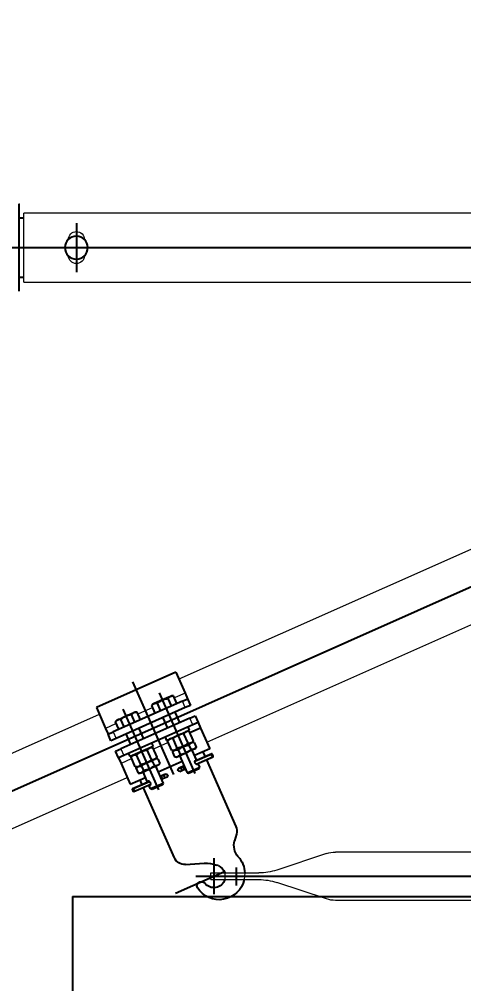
# Model space of a CAD drawing. Header units: millimetres. Extents: x -37020 to 35906, y -101 to 52234.
# Drawn here: x -22.178 to -21.789, y 390.384 to 391.228 of the extents above; entities that cross this region are included whole.
import ezdxf

# ---------------------------------------------------------------- set-up
doc = ezdxf.new("R2010")
doc.units = ezdxf.units.MM
doc.header["$PDMODE"] = 35
doc.header["$PDSIZE"] = 1
doc.linetypes.add('CENTER', pattern=[50.8, 31.75, -6.35, 6.35, -6.35])
doc.linetypes.add('HIDDEN', pattern=[9.525, 6.35, -3.175])
for name, color, linetype in [('Catenaria', 2, 'Continuous'), ('CI-Proyecciones', 1, 'HIDDEN'), ('galibo', 41, 'Continuous'), ('GE-Cotas', 1, 'Continuous'), ('Layer1', 1, 'Continuous')]:
    doc.layers.add(name, color=color, linetype=linetype)
doc.styles.add('Romans', font='romans.shx', dxfattribs={"width": 0.8})
doc.dimstyles.new('COTAS GENERAL', dxfattribs={"dimscale": 0.1, "dimtxt": 2.5, "dimasz": 2.5, "dimexe": 1, "dimexo": 1, "dimgap": 1.25, "dimtad": 1, "dimzin": 1, "dimdsep": 46, "dimtxsty": 'Romans', "dimcen": 1, "dimclrd": 2, "dimclre": 1, "dimclrt": 3, "dimaunit": 1, "dimadec": 3, "dimazin": 0, "dimtfac": 1, "dimtix": 1, "dimtmove": 0, "dimatfit": 0, "dimfxl": 1, "dimtolj": 1, "dimarcsym": 0})

# ---------------------------------------------------------------- blocks, each defined once
blk = doc.blocks.new('galibo TA')
at = {"layer": 'galibo', "linetype": 'HIDDEN'}
for q in [(0, 5.7), (1.21, 4.1075)]:
    blk.add_line((1.21, 5.7), q, dxfattribs=at)
blk = doc.blocks.new('*D332')
at = {"layer": 'Defpoints', "color": 0, "transparency": 16777216}
for p in [(-23.83698, 392.53414), (-23.36996, 392.44561), (-21.3055, 384.76056)]:
    blk.add_point(p, dxfattribs=at)
at = {"layer": 'GE-Cotas', "color": 1, "lineweight": -2, "transparency": 16777216}
for p, q in [((-23.63698, 392.53414), (-24.3715, 392.53414)), ((-23.56996, 392.44561), (-23.63698, 392.53414)), ((-23.41996, 392.44561), (-23.56996, 392.44561))]:
    blk.add_line(p, q, dxfattribs=at)
at = {"layer": 'GE-Cotas', "color": 3, "linetype": 'Continuous', "transparency": 16777216, "insert": (-24.13549, 392.65914), "char_height": 0.125, "attachment_point": 5, "style": 'Romans'}
blk.add_mtext('\\A1;+7685', dxfattribs=at)
blk = doc.blocks.new('*D333')
at = {"layer": 'Defpoints', "color": 0, "transparency": 16777216}
for p in [(-23.90335, 392.77497), (-23.42941, 392.68118), (-21.3055, 384.76056)]:
    blk.add_point(p, dxfattribs=at)
at = {"layer": 'GE-Cotas', "color": 1, "lineweight": -2, "transparency": 16777216}
for p, q in [((-23.70335, 392.77497), (-24.40871, 392.77497)), ((-23.62941, 392.68118), (-23.70335, 392.77497)), ((-23.47941, 392.68118), (-23.62941, 392.68118))]:
    blk.add_line(p, q, dxfattribs=at)
at = {"layer": 'GE-Cotas', "color": 3, "linetype": 'Continuous', "transparency": 16777216, "insert": (-24.18728, 392.89997), "char_height": 0.125, "attachment_point": 5, "style": 'Romans'}
blk.add_mtext('\\A1;+7921', dxfattribs=at)
blk = doc.blocks.new('*D334')
at = {"layer": 'Defpoints', "color": 0, "transparency": 16777216}
for p in [(-23.19883, 391.02833), (-23.91243, 390.70068), (-21.3055, 384.76056)]:
    blk.add_point(p, dxfattribs=at)
at = {"layer": 'GE-Cotas', "color": 1, "lineweight": -2, "transparency": 16777216}
for p, q in [((-23.51243, 391.02833), (-23.71243, 390.70068)), ((-23.24883, 391.02833), (-23.51243, 391.02833)), ((-23.71243, 390.70068), (-24.44695, 390.70068))]:
    blk.add_line(p, q, dxfattribs=at)
at = {"layer": 'GE-Cotas', "color": 3, "linetype": 'Continuous', "transparency": 16777216, "insert": (-24.21094, 390.82568), "char_height": 0.125, "attachment_point": 5, "style": 'Romans'}
blk.add_mtext('\\A1;+6268', dxfattribs=at)
blk = doc.blocks.new('p in 2000')
at = {"layer": 'Layer1', "linetype": 'Continuous', "lineweight": 15}
for p, q in [((-149.60228, 229.43058), (-149.15589, 229.43058)), ((-149.15589, 229.37028), (-149.15589, 229.43058)), ((-149.15589, 229.37028), (-149.63996, 229.37028)), ((-149.73421, 229.21945), (-149.29161, 229.02299)), ((-149.31607, 228.96788), (-149.76649, 229.1678)), ((-149.29705, 229.01073), (-149.28827, 229.00684)), ((-149.29725, 228.99795), (-149.29468, 229.00375)), ((-149.26817, 228.99791), (-149.25628, 228.99264)), ((-149.22196, 228.99208), (-149.06741, 228.92348)), ((-149.30389, 228.983), (-149.30131, 228.98881)), ((-149.23618, 228.98371), (-149.2274, 228.97982)), ((-149.23417, 228.9769), (-149.23675, 228.97109)), ((-149.28177, 228.96726), (-149.26989, 228.96199)), ((-149.2408, 228.96195), (-149.24338, 228.95615)), ((-149.24978, 228.95306), (-149.24101, 228.94917)), ((-149.09188, 228.86836), (-149.24642, 228.93696)), ((-149.94119, 228.87153), (-149.42877, 228.87153)), ((-149.42091, 228.87027), (-149.37737, 228.85586)), ((-149.31972, 228.85333), (-149.36167, 228.85333)), ((-149.31972, 228.84753), (-149.36167, 228.84753)), ((-149.34937, 228.85333), (-149.34884, 228.84753)), ((-149.33188, 228.85333), (-149.33188, 228.84753)), ((-149.31972, 228.84753), (-149.31972, 228.85333)), ((-149.42091, 228.83059), (-149.37737, 228.845)), ((-149.94129, 228.82932), (-149.42877, 228.82932))]:
    blk.add_line(p, q, dxfattribs=at)
at = {"layer": 'Layer1', "linetype": 'CENTER'}
for p, q in [((-149.20189, 229.42194), (-149.20189, 229.37892)), ((-148.16789, 229.40043), (-150.64148, 229.40043)), ((-150.03841, 229.32149), (-148.48189, 228.6304)), ((-149.25105, 229.02046), (-149.28701, 228.93944)), ((-149.27445, 229.01087), (-149.30573, 228.9404)), ((-149.24246, 228.99667), (-149.27374, 228.9262)), ((-149.32231, 228.86614), (-149.32231, 228.83472)), ((-149.34168, 228.85825), (-149.34168, 228.84243)), ((-149.3066, 228.85043), (-150.3715, 228.85043)), ((-149.33148, 228.85443), (-149.28871, 228.83544))]:
    blk.add_line(p, q, dxfattribs=at)
at = {"layer": 'Layer1'}
for p, q in [((-149.15589, 229.42618), (-149.15189, 229.42618)), ((-149.15189, 229.37468), (-149.15589, 229.37468)), ((-149.289, 229.02886), (-149.29705, 229.01073)), ((-149.289, 229.02886), (-149.21936, 228.99795)), ((-149.29705, 229.01073), (-149.29925, 229.00578)), ((-149.29925, 229.00578), (-149.30182, 228.99998)), ((-149.30182, 228.99998), (-149.29725, 228.99795)), ((-149.29468, 229.00375), (-149.29925, 229.00578)), ((-149.29468, 229.00375), (-149.23417, 228.9769)), ((-149.30588, 228.99084), (-149.30846, 228.98503)), ((-149.30131, 228.98881), (-149.30588, 228.99084)), ((-149.29725, 228.99795), (-149.23675, 228.97109)), ((-149.21936, 228.99795), (-149.2274, 228.97982)), ((-149.30846, 228.98503), (-149.31066, 228.98008)), ((-149.30846, 228.98503), (-149.30389, 228.983)), ((-149.30389, 228.983), (-149.24338, 228.95615)), ((-149.30131, 228.98881), (-149.2408, 228.96195)), ((-149.31066, 228.98008), (-149.3187, 228.96195)), ((-149.31066, 228.98008), (-149.30188, 228.97619)), ((-149.2296, 228.97487), (-149.23417, 228.9769)), ((-149.23218, 228.96906), (-149.2296, 228.97487)), ((-149.2274, 228.97982), (-149.2296, 228.97487)), ((-149.23675, 228.97109), (-149.23218, 228.96906)), ((-149.3187, 228.96195), (-149.30536, 228.95603)), ((-149.31265, 228.95927), (-149.31453, 228.95504)), ((-149.23623, 228.95992), (-149.2408, 228.96195)), ((-149.23881, 228.95412), (-149.23623, 228.95992)), ((-149.31568, 228.95244), (-149.3416, 228.89404)), ((-149.27337, 228.94183), (-149.29439, 228.95116)), ((-149.24101, 228.94917), (-149.24905, 228.93104)), ((-149.24338, 228.95615), (-149.23881, 228.95412)), ((-149.23881, 228.95412), (-149.24101, 228.94917)), ((-149.24905, 228.93104), (-149.2624, 228.93696)), ((-149.25735, 228.93472), (-149.25923, 228.93049)), ((-149.26038, 228.92789), (-149.28756, 228.86666)), ((-149.34207, 228.88722), (-149.34045, 228.88158)), ((-149.32591, 228.85976), (-149.32459, 228.86027)), ((-149.29739, 228.86074), (-149.31389, 228.86188)), ((-149.31069, 228.84562), (-149.31139, 228.84567))]:
    blk.add_line(p, q, dxfattribs=at)
at = {"layer": 'Layer1', "linetype": 'Continuous'}
for p, q in [((-149.28992, 229.00164), (-149.28702, 229.00817)), ((-149.28702, 229.00817), (-149.28542, 229.00834)), ((-149.28542, 229.00834), (-149.28432, 229.00785)), ((-149.28432, 229.00785), (-149.27719, 229.00469)), ((-149.28517, 228.99953), (-149.28227, 229.00606)), ((-149.27719, 229.00469), (-149.27007, 229.00153)), ((-149.27567, 228.99532), (-149.27277, 229.00185)), ((-149.27092, 228.99321), (-149.26802, 228.99974)), ((-149.27007, 229.00153), (-149.26897, 229.00104)), ((-149.26897, 229.00104), (-149.26802, 228.99974)), ((-149.29254, 228.98491), (-149.28848, 228.99405)), ((-149.25793, 228.98744), (-149.25503, 228.99397)), ((-149.25343, 228.99414), (-149.25503, 228.99397)), ((-149.25233, 228.99365), (-149.25343, 228.99414)), ((-149.25318, 228.98533), (-149.25028, 228.99186)), ((-149.2452, 228.99049), (-149.25233, 228.99365)), ((-149.27751, 228.98919), (-149.28157, 228.98005)), ((-149.23808, 228.98733), (-149.2452, 228.99049)), ((-149.24368, 228.98112), (-149.24078, 228.98765)), ((-149.23893, 228.97901), (-149.23603, 228.98554)), ((-149.23698, 228.98684), (-149.23808, 228.98733)), ((-149.23603, 228.98554), (-149.23698, 228.98684)), ((-149.30447, 228.96885), (-149.30074, 228.97725)), ((-149.301, 228.97825), (-149.29972, 228.98115)), ((-149.28083, 228.9693), (-149.301, 228.97825)), ((-149.30074, 228.97725), (-149.29914, 228.97742)), ((-149.29972, 228.96675), (-149.29599, 228.97515)), ((-149.25649, 228.97985), (-149.26055, 228.97071)), ((-149.24958, 228.96585), (-149.24552, 228.97499)), ((-149.30512, 228.96738), (-149.30691, 228.96337)), ((-149.30512, 228.96738), (-149.30352, 228.96755)), ((-149.30352, 228.96755), (-149.30447, 228.96885)), ((-149.30352, 228.96755), (-149.30242, 228.96706)), ((-149.30242, 228.96706), (-149.2953, 228.9639)), ((-149.29022, 228.96253), (-149.28649, 228.97093)), ((-149.28547, 228.96042), (-149.28174, 228.96882)), ((-149.28269, 228.97012), (-149.28174, 228.96882)), ((-149.27954, 228.9722), (-149.28083, 228.9693)), ((-149.26773, 228.96695), (-149.26901, 228.96405)), ((-149.3217, 228.95539), (-149.32076, 228.95752)), ((-149.30573, 228.95113), (-149.32036, 228.95763)), ((-149.32034, 228.95763), (-149.30573, 228.95114)), ((-149.30723, 228.95181), (-149.30322, 228.96085)), ((-149.30596, 228.96207), (-149.30691, 228.96337)), ((-149.30486, 228.96158), (-149.30596, 228.96207)), ((-149.30486, 228.96158), (-149.29773, 228.95842)), ((-149.30037, 228.96528), (-149.30216, 228.96126)), ((-149.29061, 228.95526), (-149.29773, 228.95842)), ((-149.2953, 228.9639), (-149.28817, 228.96074)), ((-149.29088, 228.96106), (-149.29266, 228.95704)), ((-149.28817, 228.96074), (-149.28707, 228.96025)), ((-149.28613, 228.95895), (-149.28791, 228.95494)), ((-149.28547, 228.96042), (-149.28707, 228.96025)), ((-149.28707, 228.96025), (-149.28613, 228.95895)), ((-149.27248, 228.95465), (-149.26875, 228.96306)), ((-149.26901, 228.96405), (-149.24884, 228.9551)), ((-149.26715, 228.96323), (-149.26875, 228.96306)), ((-149.26773, 228.95255), (-149.264, 228.96095)), ((-149.24884, 228.9551), (-149.24755, 228.958)), ((-149.30688, 228.94853), (-149.32152, 228.95503)), ((-149.30689, 228.94853), (-149.3215, 228.95502)), ((-149.30985, 228.9459), (-149.30839, 228.9492)), ((-149.29225, 228.95598), (-149.29889, 228.94103)), ((-149.28951, 228.95477), (-149.29061, 228.95526)), ((-149.28791, 228.95494), (-149.28951, 228.95477)), ((-149.27313, 228.95318), (-149.27492, 228.94917)), ((-149.27492, 228.94917), (-149.27397, 228.94787)), ((-149.27153, 228.95335), (-149.27313, 228.95318)), ((-149.27248, 228.95465), (-149.27153, 228.95335)), ((-149.27043, 228.95286), (-149.27153, 228.95335)), ((-149.26331, 228.9497), (-149.27043, 228.95286)), ((-149.26838, 228.95108), (-149.27017, 228.94706)), ((-149.25618, 228.94654), (-149.26331, 228.9497)), ((-149.25823, 228.94833), (-149.2545, 228.95673)), ((-149.25348, 228.94622), (-149.24975, 228.95462)), ((-149.24975, 228.95462), (-149.2507, 228.95592)), ((-149.29889, 228.94103), (-149.30985, 228.9459)), ((-149.30936, 228.94463), (-149.30985, 228.9459)), ((-149.30016, 228.94054), (-149.30936, 228.94463)), ((-149.29889, 228.94103), (-149.30016, 228.94054)), ((-149.29675, 228.94403), (-149.29742, 228.94433)), ((-149.29677, 228.94404), (-149.29742, 228.94433)), ((-149.29677, 228.94404), (-149.29675, 228.94403)), ((-149.29418, 228.94289), (-149.29677, 228.94404)), ((-149.29675, 228.94403), (-149.29657, 228.94405)), ((-149.29418, 228.9429), (-149.29675, 228.94403)), ((-149.29657, 228.94405), (-149.29639, 228.94414)), ((-149.29639, 228.94414), (-149.2962, 228.94428)), ((-149.29559, 228.94663), (-149.29627, 228.94693)), ((-149.29626, 228.94694), (-149.29561, 228.94665)), ((-149.2962, 228.94428), (-149.29602, 228.94446)), ((-149.29602, 228.94446), (-149.29585, 228.94469)), ((-149.29585, 228.94469), (-149.2957, 228.94496)), ((-149.2957, 228.94496), (-149.29557, 228.94524)), ((-149.29559, 228.94663), (-149.29561, 228.94665)), ((-149.29561, 228.94665), (-149.29302, 228.9455)), ((-149.29549, 228.94649), (-149.29559, 228.94663)), ((-149.29303, 228.9455), (-149.29559, 228.94663)), ((-149.29557, 228.94524), (-149.29548, 228.94552)), ((-149.29543, 228.9463), (-149.29549, 228.94649)), ((-149.29548, 228.94552), (-149.29542, 228.94581)), ((-149.29541, 228.94607), (-149.29543, 228.9463)), ((-149.29542, 228.94581), (-149.29541, 228.94607)), ((-149.29418, 228.94289), (-149.29418, 228.9429)), ((-149.29254, 228.94217), (-149.29418, 228.9429)), ((-149.29259, 228.94218), (-149.29418, 228.94289)), ((-149.29303, 228.9455), (-149.29302, 228.9455)), ((-149.29139, 228.94477), (-149.29303, 228.9455)), ((-149.29302, 228.9455), (-149.29143, 228.94479)), ((-149.27123, 228.94665), (-149.27786, 228.9317)), ((-149.27397, 228.94787), (-149.27287, 228.94738)), ((-149.27287, 228.94738), (-149.26574, 228.94422)), ((-149.25862, 228.94106), (-149.26574, 228.94422)), ((-149.26427, 228.93274), (-149.26026, 228.94178)), ((-149.25889, 228.94686), (-149.26067, 228.94285)), ((-149.25862, 228.94106), (-149.25752, 228.94057)), ((-149.25752, 228.94057), (-149.25592, 228.94074)), ((-149.25508, 228.94605), (-149.25618, 228.94654)), ((-149.25414, 228.94475), (-149.25592, 228.94074)), ((-149.25508, 228.94605), (-149.25348, 228.94622)), ((-149.25414, 228.94475), (-149.25508, 228.94605)), ((-149.28128, 228.93717), (-149.27963, 228.93644)), ((-149.28124, 228.93714), (-149.27964, 228.93644)), ((-149.28012, 228.93977), (-149.27848, 228.93904)), ((-149.27848, 228.93905), (-149.28008, 228.93975)), ((-149.27964, 228.93644), (-149.27706, 228.93529)), ((-149.27964, 228.93644), (-149.27963, 228.93644)), ((-149.27963, 228.93644), (-149.27707, 228.9353)), ((-149.2759, 228.9379), (-149.27848, 228.93905)), ((-149.27848, 228.93904), (-149.27848, 228.93905)), ((-149.27848, 228.93904), (-149.27592, 228.9379)), ((-149.27786, 228.9317), (-149.27737, 228.93043)), ((-149.27786, 228.9317), (-149.2669, 228.92683)), ((-149.27726, 228.93587), (-149.27724, 228.93613)), ((-149.27723, 228.93563), (-149.27726, 228.93587)), ((-149.27724, 228.93613), (-149.27718, 228.93641)), ((-149.27717, 228.93544), (-149.27723, 228.93563)), ((-149.27718, 228.93641), (-149.27709, 228.9367)), ((-149.27707, 228.9353), (-149.27717, 228.93544)), ((-149.27709, 228.9367), (-149.27697, 228.93698)), ((-149.27707, 228.9353), (-149.2764, 228.935)), ((-149.27706, 228.93529), (-149.27707, 228.9353)), ((-149.27706, 228.93529), (-149.2764, 228.935)), ((-149.27697, 228.93698), (-149.27682, 228.93724)), ((-149.27682, 228.93724), (-149.27664, 228.93747)), ((-149.27664, 228.93747), (-149.27646, 228.93766)), ((-149.27646, 228.93766), (-149.27627, 228.9378)), ((-149.27627, 228.9378), (-149.27609, 228.93788)), ((-149.27609, 228.93788), (-149.27592, 228.9379)), ((-149.27592, 228.9379), (-149.27524, 228.9376)), ((-149.27592, 228.9379), (-149.2759, 228.9379)), ((-149.27524, 228.93761), (-149.2759, 228.9379)), ((-149.25116, 228.92692), (-149.26578, 228.93341)), ((-149.26578, 228.9334), (-149.25114, 228.92691)), ((-149.27737, 228.93043), (-149.26817, 228.92634)), ((-149.26817, 228.92634), (-149.2669, 228.92683)), ((-149.26694, 228.9308), (-149.2523, 228.9243)), ((-149.26693, 228.9308), (-149.25232, 228.92431)), ((-149.2669, 228.92683), (-149.26543, 228.93013)), ((-149.25191, 228.92441), (-149.25096, 228.92654))]:
    blk.add_line(p, q, dxfattribs=at)
blk.add_circle((-149.20189, 229.40043), 0.01, dxfattribs=at)
at = {"layer": 'Layer1', "linetype": 'Continuous', "lineweight": 15}
for centre, radius, start, end in [((-149.20189, 229.40743), 0.007, 0, 180), ((-149.20189, 229.39343), 0.007, 180, 0), ((-149.42877, 228.84653), 0.025, 71.69015, 90), ((-149.36167, 228.90333), 0.05, 251.69015, 270), ((-149.36167, 228.79753), 0.05, 90, 108.30985), ((-149.42877, 228.85432), 0.025, 270, 288.30985)]:
    blk.add_arc(centre, radius, start, end, dxfattribs=at)
at = {"layer": 'Layer1', "linetype": 'Continuous'}
for centre, radius, start, end in [((-149.2892, 228.94224), 0.00502, 139.60079, 172.52931), ((-149.29249, 228.94239), 0.00023, 246.06505, 257.0274), ((-149.29222, 228.94358), 0.00145, 257.0274, 55.1027), ((-149.29152, 228.94458), 0.00023, 55.1027, 66.06505), ((-149.28045, 228.93835), 0.00145, 77.0274, 235.1027), ((-149.28114, 228.93735), 0.00023, 235.1027, 246.06505), ((-149.28017, 228.93954), 0.00023, 66.06505, 77.0274), ((-149.28346, 228.93969), 0.00502, 319.60079, 352.52931)]:
    blk.add_arc(centre, radius, start, end, dxfattribs=at)
at = {"layer": 'Layer1'}
for centre, radius, start, end in [((-149.33246, 228.88999), 0.01, 156.06505, 196.06505), ((-149.35486, 228.87743), 0.015, 318.25065, 16.06505), ((-149.32688, 228.85246), 0.0225, 138.25065, 177.77967), ((-149.2967, 228.87072), 0.01, 266.06505, 336.06505), ((-149.32231, 228.85043), 0.01, 111.06505, 163.14204), ((-149.31561, 228.83694), 0.025, 86.06505, 111.06505), ((-149.32688, 228.85246), 0.0225, 192.6529, 327.06947), ((-149.32231, 228.85043), 0.01, 196.85796, 322.31606), ((-149.31163, 228.84218), 0.0035, 86.06505, 142.31606), ((-149.31093, 228.84213), 0.0035, 327.06947, 86.06505)]:
    blk.add_arc(centre, radius, start, end, dxfattribs=at)
at = {"layer": 'Layer1', "linetype": 'Continuous', "extrusion": (0, 0, -1)}
for centre, major_axis, ratio, start_param, end_param in [((-149.3228, 228.95716), (0.00264, -0.00117), 0.501149, 5.349757, 7.216614), ((-149.32081, 228.95627), (0.00059, 0.00133), 0.534873, 5.645818, 6.091856), ((-149.32044, 228.95742), (0.000093, 0.00021), 0.534873, 6.091856, 6.283185), ((-149.32081, 228.95627), (0.00059, 0.00133), 0.534873, 3.332922, 3.77896), ((-149.32141, 228.95523), (0.000093, 0.00021), 0.534873, 3.141593, 3.332922)]:
    blk.add_ellipse(centre, major_axis=major_axis, ratio=ratio, start_param=start_param, end_param=end_param, dxfattribs=at)
at = {"layer": 'Layer1', "linetype": 'Continuous'}
for centre, major_axis, ratio, start_param, end_param in [((-149.24986, 228.92478), (-0.00264, 0.00117), 0.501149, 5.349757, 7.216614), ((-149.25223, 228.92452), (0.000093, 0.00021), 0.534873, 3.141593, 3.332922), ((-149.25186, 228.92566), (0.00059, 0.00133), 0.534873, 3.332922, 3.77896), ((-149.25126, 228.92671), (0.000093, 0.00021), 0.534873, 6.091856, 6.283185), ((-149.25186, 228.92566), (0.00059, 0.00133), 0.534873, 5.645818, 6.091856)]:
    blk.add_ellipse(centre, major_axis=major_axis, ratio=ratio, start_param=start_param, end_param=end_param, dxfattribs=at)
at = {"layer": 'Layer1'}
for points, knots in [([(-149.15189, 229.38221), (-149.15189, 229.38359), (-149.15189, 229.3864), (-149.15189, 229.39096), (-149.15189, 229.3954), (-149.15189, 229.39959), (-149.15189, 229.40346), (-149.15189, 229.40733), (-149.15189, 229.41115), (-149.15189, 229.41485), (-149.15189, 229.41838), (-149.15189, 229.4217), (-149.15189, 229.42506), (-149.15189, 229.42834), (-149.15189, 229.43136), (-149.15189, 229.43386), (-149.15189, 229.43585), (-149.15189, 229.43734), (-149.15189, 229.43815), (-149.15189, 229.43846), (-149.15189, 229.43841), (-149.15189, 229.4384)], [0, 0, 0, 0, 0.058891, 0.119603, 0.182018, 0.230818, 0.279611, 0.329449, 0.37928, 0.429119, 0.47895, 0.52775, 0.576543, 0.638964, 0.699677, 0.758561, 0.817451, 0.878164, 0.940579, 0.989378, 1, 1, 1, 1]), ([(-149.15189, 229.36246), (-149.15189, 229.36247), (-149.15189, 229.36249), (-149.15189, 229.363), (-149.15189, 229.3639), (-149.15189, 229.3652), (-149.15189, 229.36686), (-149.15189, 229.36886), (-149.15189, 229.37138), (-149.15189, 229.37449), (-149.15189, 229.37818), (-149.15189, 229.38088), (-149.15189, 229.38221)], [0, 0, 0, 0, 0.0738155, 0.1701917, 0.2665548, 0.362931, 0.459294, 0.5536623, 0.6480177, 0.7687258, 0.8861228, 1, 1, 1, 1])]:
    blk.add_open_spline(points, degree=3, knots=knots, dxfattribs=at)
at = {"layer": 'Layer1', "linetype": 'Continuous'}
for points, knots in [([(-149.28432, 229.00785), (-149.28437, 229.00788), (-149.28462, 229.00798), (-149.28507, 229.00811), (-149.28569, 229.00821), (-149.28634, 229.00823), (-149.28679, 229.00819), (-149.28702, 229.00817)], [0, 0, 0, 0, 0.070056, 0.300425, 0.53083, 0.765392, 1, 1, 1, 1]), ([(-149.28227, 229.00606), (-149.28242, 229.00625), (-149.28271, 229.00663), (-149.28319, 229.00713), (-149.28372, 229.00755), (-149.28412, 229.00775), (-149.28432, 229.00785)], [0, 0, 0, 0, 0.2477112, 0.4953655, 0.7477053, 1, 1, 1, 1]), ([(-149.27719, 229.00469), (-149.27752, 229.00483), (-149.27816, 229.0051), (-149.27917, 229.00543), (-149.2802, 229.0057), (-149.28124, 229.00591), (-149.28193, 229.00601), (-149.28227, 229.00606)], [0, 0, 0, 0, 0.199457, 0.398929, 0.601454, 0.804007, 1, 1, 1, 1]), ([(-149.27277, 229.00185), (-149.2733, 229.00228), (-149.2741, 229.00292), (-149.27525, 229.00367), (-149.27618, 229.00421), (-149.27684, 229.00453), (-149.27719, 229.00469)], [0, 0, 0, 0, 0.387945, 0.583937, 0.779906, 1, 1, 1, 1]), ([(-149.27007, 229.00153), (-149.27013, 229.00155), (-149.27037, 229.00166), (-149.27082, 229.00179), (-149.27144, 229.00188), (-149.27209, 229.0019), (-149.27254, 229.00187), (-149.27277, 229.00185)], [0, 0, 0, 0, 0.070056, 0.300425, 0.53083, 0.765392, 1, 1, 1, 1]), ([(-149.26802, 228.99974), (-149.26817, 228.99993), (-149.26846, 229.00031), (-149.26895, 229.0008), (-149.26948, 229.00123), (-149.26987, 229.00143), (-149.27007, 229.00153)], [0, 0, 0, 0, 0.247711, 0.495365, 0.747705, 1, 1, 1, 1]), ([(-149.25503, 228.99397), (-149.25479, 228.99399), (-149.25431, 228.99403), (-149.25362, 228.994), (-149.25295, 228.99389), (-149.25254, 228.99373), (-149.25233, 228.99365)], [0, 0, 0, 0, 0.247711, 0.495365, 0.747705, 1, 1, 1, 1]), ([(-149.25233, 228.99365), (-149.25227, 228.99363), (-149.25203, 228.99352), (-149.25163, 228.99327), (-149.25114, 228.99287), (-149.25069, 228.99241), (-149.25042, 228.99204), (-149.25028, 228.99186)], [0, 0, 0, 0, 0.070056, 0.300425, 0.53083, 0.765392, 1, 1, 1, 1]), ([(-149.25028, 228.99186), (-149.24961, 228.99176), (-149.24859, 228.9916), (-149.24726, 228.99125), (-149.24624, 228.99092), (-149.24556, 228.99064), (-149.2452, 228.99049)], [0, 0, 0, 0, 0.387945, 0.583937, 0.779906, 1, 1, 1, 1]), ([(-149.2452, 228.99049), (-149.24489, 228.99034), (-149.24425, 228.99004), (-149.24333, 228.98952), (-149.24244, 228.98894), (-149.24159, 228.98831), (-149.24105, 228.98787), (-149.24078, 228.98765)], [0, 0, 0, 0, 0.199457, 0.398929, 0.601454, 0.804007, 1, 1, 1, 1]), ([(-149.24078, 228.98765), (-149.24054, 228.98767), (-149.24006, 228.98771), (-149.23937, 228.98768), (-149.2387, 228.98757), (-149.23829, 228.98741), (-149.23808, 228.98733)], [0, 0, 0, 0, 0.2477112, 0.4953655, 0.7477053, 1, 1, 1, 1]), ([(-149.23808, 228.98733), (-149.23802, 228.9873), (-149.23778, 228.98719), (-149.23738, 228.98695), (-149.2369, 228.98655), (-149.23644, 228.98608), (-149.23617, 228.98572), (-149.23603, 228.98554)], [0, 0, 0, 0, 0.070056, 0.300425, 0.53083, 0.765392, 1, 1, 1, 1]), ([(-149.30074, 228.97725), (-149.3005, 228.97727), (-149.30003, 228.97731), (-149.29933, 228.97728), (-149.29866, 228.97718), (-149.29825, 228.97702), (-149.29804, 228.97694)], [0, 0, 0, 0, 0.247269, 0.495363, 0.746874, 1, 1, 1, 1]), ([(-149.29804, 228.97694), (-149.29799, 228.97691), (-149.29768, 228.97677), (-149.29729, 228.97652), (-149.29686, 228.97615), (-149.29646, 228.97575), (-149.29618, 228.97539), (-149.29599, 228.97515)], [0, 0, 0, 0, 0.070059, 0.376588, 0.530821, 0.683101, 1, 1, 1, 1]), ([(-149.29599, 228.97515), (-149.29556, 228.97508), (-149.2947, 228.97495), (-149.29342, 228.97466), (-149.29215, 228.97428), (-149.29133, 228.97394), (-149.29092, 228.97377)], [0, 0, 0, 0, 0.247269, 0.495363, 0.746874, 1, 1, 1, 1]), ([(-149.30512, 228.96738), (-149.30488, 228.9674), (-149.30427, 228.96745), (-149.30353, 228.9674), (-149.30288, 228.96725), (-149.30258, 228.96713), (-149.30242, 228.96706)], [0, 0, 0, 0, 0.257198, 0.62627, 0.81314, 1, 1, 1, 1]), ([(-149.30447, 228.96885), (-149.30433, 228.96866), (-149.30404, 228.96828), (-149.30355, 228.96779), (-149.30302, 228.96736), (-149.30262, 228.96716), (-149.30242, 228.96706)], [0, 0, 0, 0, 0.247269, 0.495363, 0.746874, 1, 1, 1, 1]), ([(-149.30242, 228.96706), (-149.30237, 228.96704), (-149.30212, 228.96694), (-149.30167, 228.9668), (-149.30105, 228.96671), (-149.3004, 228.96669), (-149.29995, 228.96673), (-149.29972, 228.96675)], [0, 0, 0, 0, 0.070056, 0.299813, 0.530831, 0.765026, 1, 1, 1, 1]), ([(-149.30242, 228.96706), (-149.30221, 228.96696), (-149.30172, 228.9667), (-149.30103, 228.96611), (-149.30059, 228.96555), (-149.30037, 228.96528)], [0, 0, 0, 0, 0.268407, 0.632373, 1, 1, 1, 1]), ([(-149.29972, 228.96675), (-149.29939, 228.96647), (-149.29871, 228.96592), (-149.29763, 228.96516), (-149.2965, 228.96447), (-149.2957, 228.96409), (-149.2953, 228.9639)], [0, 0, 0, 0, 0.247269, 0.495363, 0.746874, 1, 1, 1, 1]), ([(-149.29092, 228.97377), (-149.2908, 228.97372), (-149.29032, 228.97351), (-149.2895, 228.97307), (-149.28846, 228.97243), (-149.28745, 228.97171), (-149.28681, 228.97119), (-149.28649, 228.97093)], [0, 0, 0, 0, 0.070056, 0.299813, 0.530831, 0.765026, 1, 1, 1, 1]), ([(-149.28649, 228.97093), (-149.28625, 228.97095), (-149.28564, 228.971), (-149.2849, 228.97094), (-149.28425, 228.97079), (-149.28395, 228.97067), (-149.28379, 228.97061)], [0, 0, 0, 0, 0.257198, 0.62627, 0.81314, 1, 1, 1, 1]), ([(-149.28379, 228.97061), (-149.28358, 228.9705), (-149.28309, 228.97025), (-149.2824, 228.96965), (-149.28196, 228.9691), (-149.28174, 228.96882)], [0, 0, 0, 0, 0.268407, 0.632373, 1, 1, 1, 1]), ([(-149.30691, 228.96337), (-149.30683, 228.96327), (-149.30668, 228.96307), (-149.3063, 228.96261), (-149.30584, 228.96218), (-149.3053, 228.9618), (-149.305, 228.96165), (-149.30486, 228.96158)], [0, 0, 0, 0, 0.12856, 0.257217, 0.62628, 0.813145, 1, 1, 1, 1]), ([(-149.30486, 228.96158), (-149.30464, 228.9615), (-149.30412, 228.9613), (-149.30321, 228.96119), (-149.30251, 228.96124), (-149.30216, 228.96126)], [0, 0, 0, 0, 0.268407, 0.632373, 1, 1, 1, 1]), ([(-149.29773, 228.95842), (-149.29784, 228.95847), (-149.29833, 228.95869), (-149.29915, 228.95912), (-149.30019, 228.95976), (-149.3012, 228.96048), (-149.30184, 228.961), (-149.30216, 228.96126)], [0, 0, 0, 0, 0.0700556, 0.2998126, 0.5308313, 0.7650256, 1, 1, 1, 1]), ([(-149.2953, 228.9639), (-149.29541, 228.96395), (-149.29589, 228.96416), (-149.29677, 228.96448), (-149.29795, 228.96482), (-149.29915, 228.96509), (-149.29997, 228.96521), (-149.30037, 228.96528)], [0, 0, 0, 0, 0.0700556, 0.2998126, 0.5308313, 0.7650256, 1, 1, 1, 1]), ([(-149.29266, 228.95704), (-149.29309, 228.95711), (-149.29395, 228.95724), (-149.29523, 228.95753), (-149.2965, 228.95791), (-149.29732, 228.95825), (-149.29773, 228.95842)], [0, 0, 0, 0, 0.247269, 0.495363, 0.746874, 1, 1, 1, 1]), ([(-149.2953, 228.9639), (-149.29519, 228.96385), (-149.2947, 228.96364), (-149.29383, 228.96332), (-149.29265, 228.96298), (-149.29145, 228.96271), (-149.29063, 228.96259), (-149.29022, 228.96253)], [0, 0, 0, 0, 0.070056, 0.299813, 0.530831, 0.765026, 1, 1, 1, 1]), ([(-149.29088, 228.96106), (-149.29121, 228.96134), (-149.29189, 228.96189), (-149.29296, 228.96264), (-149.2941, 228.96333), (-149.2949, 228.96371), (-149.2953, 228.9639)], [0, 0, 0, 0, 0.247711, 0.495365, 0.747705, 1, 1, 1, 1]), ([(-149.29061, 228.95526), (-149.29066, 228.95528), (-149.2909, 228.95539), (-149.29131, 228.95564), (-149.29179, 228.95603), (-149.29224, 228.9565), (-149.29252, 228.95686), (-149.29266, 228.95704)], [0, 0, 0, 0, 0.070056, 0.299813, 0.530831, 0.765026, 1, 1, 1, 1]), ([(-149.28817, 228.96074), (-149.28823, 228.96076), (-149.28847, 228.96087), (-149.28893, 228.961), (-149.28955, 228.9611), (-149.2902, 228.96112), (-149.29065, 228.96108), (-149.29088, 228.96106)], [0, 0, 0, 0, 0.070056, 0.300425, 0.53083, 0.765392, 1, 1, 1, 1]), ([(-149.29022, 228.96253), (-149.29007, 228.96233), (-149.2897, 228.96185), (-149.28916, 228.96134), (-149.28862, 228.96096), (-149.28832, 228.96081), (-149.28817, 228.96074)], [0, 0, 0, 0, 0.257198, 0.62627, 0.81314, 1, 1, 1, 1]), ([(-149.28817, 228.96074), (-149.28795, 228.96066), (-149.28743, 228.96046), (-149.28653, 228.96035), (-149.28583, 228.9604), (-149.28547, 228.96042)], [0, 0, 0, 0, 0.268407, 0.632373, 1, 1, 1, 1]), ([(-149.28613, 228.95895), (-149.28627, 228.95914), (-149.28656, 228.95952), (-149.28705, 228.96001), (-149.28758, 228.96044), (-149.28798, 228.96064), (-149.28817, 228.96074)], [0, 0, 0, 0, 0.247269, 0.495363, 0.746874, 1, 1, 1, 1]), ([(-149.26605, 228.96274), (-149.26627, 228.96282), (-149.26679, 228.96302), (-149.2677, 228.96313), (-149.2684, 228.96308), (-149.26875, 228.96306)], [0, 0, 0, 0, 0.268407, 0.632373, 1, 1, 1, 1]), ([(-149.264, 228.96095), (-149.26415, 228.96114), (-149.26452, 228.96163), (-149.26506, 228.96214), (-149.26561, 228.96252), (-149.2659, 228.96266), (-149.26605, 228.96274)], [0, 0, 0, 0, 0.257198, 0.62627, 0.81314, 1, 1, 1, 1]), ([(-149.25893, 228.95957), (-149.25904, 228.95962), (-149.25952, 228.95983), (-149.2604, 228.96016), (-149.26157, 228.9605), (-149.26278, 228.96076), (-149.26359, 228.96089), (-149.264, 228.96095)], [0, 0, 0, 0, 0.070056, 0.299813, 0.530831, 0.765026, 1, 1, 1, 1]), ([(-149.2545, 228.95673), (-149.25484, 228.95701), (-149.25551, 228.95756), (-149.25659, 228.95831), (-149.25772, 228.959), (-149.25852, 228.95938), (-149.25893, 228.95957)], [0, 0, 0, 0, 0.247269, 0.495363, 0.746874, 1, 1, 1, 1]), ([(-149.30816, 228.9491), (-149.30816, 228.94909), (-149.30818, 228.94899), (-149.30818, 228.94884), (-149.30815, 228.94864), (-149.30808, 228.94849), (-149.30796, 228.94838), (-149.30781, 228.94831), (-149.30763, 228.94829), (-149.30742, 228.94831), (-149.30719, 228.94838), (-149.30695, 228.94849), (-149.3067, 228.94864), (-149.30646, 228.94884), (-149.30623, 228.94908), (-149.30604, 228.94936), (-149.30588, 228.94966), (-149.30577, 228.94996), (-149.3057, 228.95028), (-149.30567, 228.95058), (-149.30568, 228.95089), (-149.30573, 228.95118), (-149.30581, 228.95144), (-149.30592, 228.95167), (-149.30605, 228.95185), (-149.30619, 228.95197), (-149.30635, 228.95204), (-149.3065, 228.95205), (-149.30665, 228.952), (-149.30681, 228.9519), (-149.30693, 228.9518), (-149.30699, 228.95172), (-149.307, 228.9517)], [0, 0, 0, 0, 0.003682, 0.039936, 0.076077, 0.113337, 0.148204, 0.184166, 0.217713, 0.25221, 0.286234, 0.321161, 0.356766, 0.393373, 0.429418, 0.466605, 0.501023, 0.536512, 0.56981, 0.604018, 0.638396, 0.673681, 0.709667, 0.746706, 0.782399, 0.81923, 0.85327, 0.888331, 0.92188, 0.956338, 0.991139, 1, 1, 1, 1]), ([(-149.28791, 228.95494), (-149.28815, 228.95492), (-149.28862, 228.95488), (-149.28932, 228.95491), (-149.28999, 228.95502), (-149.2904, 228.95518), (-149.29061, 228.95526)], [0, 0, 0, 0, 0.247269, 0.495363, 0.746874, 1, 1, 1, 1]), ([(-149.27492, 228.94917), (-149.27477, 228.94898), (-149.27448, 228.9486), (-149.27399, 228.94811), (-149.27346, 228.94768), (-149.27307, 228.94748), (-149.27287, 228.94738)], [0, 0, 0, 0, 0.247269, 0.495363, 0.746874, 1, 1, 1, 1]), ([(-149.27313, 228.95318), (-149.27289, 228.9532), (-149.27242, 228.95324), (-149.27173, 228.95321), (-149.27105, 228.95311), (-149.27064, 228.95295), (-149.27043, 228.95286)], [0, 0, 0, 0, 0.247269, 0.495363, 0.746874, 1, 1, 1, 1]), ([(-149.27043, 228.95286), (-149.27064, 228.95297), (-149.27114, 228.95323), (-149.27183, 228.95382), (-149.27226, 228.95438), (-149.27248, 228.95465)], [0, 0, 0, 0, 0.268407, 0.632373, 1, 1, 1, 1]), ([(-149.27043, 228.95286), (-149.27038, 228.95284), (-149.27014, 228.95273), (-149.26974, 228.95248), (-149.26925, 228.95209), (-149.2688, 228.95162), (-149.26852, 228.95126), (-149.26838, 228.95108)], [0, 0, 0, 0, 0.070056, 0.300425, 0.53083, 0.765392, 1, 1, 1, 1]), ([(-149.26773, 228.95255), (-149.26798, 228.95253), (-149.26858, 228.95248), (-149.26933, 228.95253), (-149.26997, 228.95268), (-149.27028, 228.9528), (-149.27043, 228.95286)], [0, 0, 0, 0, 0.257198, 0.62627, 0.81314, 1, 1, 1, 1]), ([(-149.26838, 228.95108), (-149.26795, 228.95101), (-149.26709, 228.95088), (-149.26581, 228.95059), (-149.26454, 228.95021), (-149.26372, 228.94987), (-149.26331, 228.9497)], [0, 0, 0, 0, 0.247711, 0.495365, 0.747705, 1, 1, 1, 1]), ([(-149.26331, 228.9497), (-149.26342, 228.94975), (-149.2639, 228.94997), (-149.26473, 228.9504), (-149.26577, 228.95105), (-149.26677, 228.95176), (-149.26741, 228.95228), (-149.26773, 228.95255)], [0, 0, 0, 0, 0.070056, 0.299813, 0.530831, 0.765026, 1, 1, 1, 1]), ([(-149.26331, 228.9497), (-149.2632, 228.94965), (-149.26272, 228.94943), (-149.26189, 228.949), (-149.26085, 228.94836), (-149.25984, 228.94764), (-149.25921, 228.94712), (-149.25889, 228.94686)], [0, 0, 0, 0, 0.0700556, 0.2998126, 0.5308313, 0.7650256, 1, 1, 1, 1]), ([(-149.25823, 228.94833), (-149.25866, 228.94839), (-149.25952, 228.94853), (-149.26081, 228.94882), (-149.26208, 228.94919), (-149.2629, 228.94953), (-149.26331, 228.9497)], [0, 0, 0, 0, 0.247269, 0.495363, 0.746874, 1, 1, 1, 1]), ([(-149.2518, 228.95641), (-149.25186, 228.95644), (-149.25216, 228.95657), (-149.25262, 228.95669), (-149.25317, 228.95676), (-149.25375, 228.95679), (-149.2542, 228.95676), (-149.2545, 228.95673)], [0, 0, 0, 0, 0.070059, 0.376588, 0.530821, 0.683101, 1, 1, 1, 1]), ([(-149.24975, 228.95462), (-149.2499, 228.95481), (-149.25019, 228.95519), (-149.25068, 228.95569), (-149.25121, 228.95611), (-149.2516, 228.95631), (-149.2518, 228.95641)], [0, 0, 0, 0, 0.247269, 0.495363, 0.746874, 1, 1, 1, 1]), ([(-149.27287, 228.94738), (-149.27281, 228.94736), (-149.27257, 228.94725), (-149.27212, 228.94712), (-149.2715, 228.94703), (-149.27084, 228.947), (-149.27039, 228.94704), (-149.27017, 228.94706)], [0, 0, 0, 0, 0.070056, 0.299813, 0.530831, 0.765026, 1, 1, 1, 1]), ([(-149.27017, 228.94706), (-149.26983, 228.94679), (-149.26915, 228.94624), (-149.26808, 228.94548), (-149.26695, 228.94479), (-149.26614, 228.94441), (-149.26574, 228.94422)], [0, 0, 0, 0, 0.247269, 0.495363, 0.746874, 1, 1, 1, 1]), ([(-149.26574, 228.94422), (-149.26563, 228.94417), (-149.26515, 228.94396), (-149.26427, 228.94364), (-149.26309, 228.9433), (-149.26189, 228.94303), (-149.26108, 228.94291), (-149.26067, 228.94285)], [0, 0, 0, 0, 0.0700556, 0.2998126, 0.5308313, 0.7650256, 1, 1, 1, 1]), ([(-149.25862, 228.94106), (-149.25883, 228.94116), (-149.25932, 228.94142), (-149.26001, 228.94201), (-149.26045, 228.94257), (-149.26067, 228.94285)], [0, 0, 0, 0, 0.268407, 0.632373, 1, 1, 1, 1]), ([(-149.25618, 228.94654), (-149.25641, 228.94662), (-149.25693, 228.94682), (-149.25783, 228.94693), (-149.25853, 228.94688), (-149.25889, 228.94686)], [0, 0, 0, 0, 0.268407, 0.632373, 1, 1, 1, 1]), ([(-149.25592, 228.94074), (-149.25604, 228.94073), (-149.25629, 228.9407), (-149.25689, 228.94068), (-149.25751, 228.94072), (-149.25816, 228.94087), (-149.25847, 228.941), (-149.25862, 228.94106)], [0, 0, 0, 0, 0.12856, 0.257217, 0.62628, 0.813145, 1, 1, 1, 1]), ([(-149.25618, 228.94654), (-149.25624, 228.94657), (-149.25648, 228.94668), (-149.25688, 228.94692), (-149.25737, 228.94732), (-149.25782, 228.94779), (-149.2581, 228.94815), (-149.25823, 228.94833)], [0, 0, 0, 0, 0.070056, 0.299813, 0.530831, 0.765026, 1, 1, 1, 1]), ([(-149.25414, 228.94475), (-149.25429, 228.94495), (-149.25465, 228.94543), (-149.2552, 228.94594), (-149.25574, 228.94632), (-149.25604, 228.94647), (-149.25618, 228.94654)], [0, 0, 0, 0, 0.257198, 0.62627, 0.81314, 1, 1, 1, 1]), ([(-149.25348, 228.94622), (-149.25372, 228.9462), (-149.2542, 228.94616), (-149.25489, 228.94619), (-149.25556, 228.9463), (-149.25598, 228.94646), (-149.25618, 228.94654)], [0, 0, 0, 0, 0.247269, 0.495363, 0.746874, 1, 1, 1, 1]), ([(-149.26566, 228.93023), (-149.26566, 228.93022), (-149.26572, 228.93015), (-149.26584, 228.93004), (-149.266, 228.92993), (-149.26617, 228.92989), (-149.26633, 228.9299), (-149.26648, 228.92997), (-149.26662, 228.93009), (-149.26674, 228.93026), (-149.26685, 228.93047), (-149.26693, 228.93072), (-149.26698, 228.93101), (-149.26699, 228.93132), (-149.26697, 228.93166), (-149.26689, 228.93198), (-149.26678, 228.9323), (-149.26662, 228.93259), (-149.26644, 228.93285), (-149.26623, 228.93308), (-149.266, 228.93327), (-149.26575, 228.93343), (-149.2655, 228.93355), (-149.26526, 228.93362), (-149.26504, 228.93365), (-149.26485, 228.93362), (-149.2647, 228.93355), (-149.26459, 228.93344), (-149.26451, 228.9333), (-149.26448, 228.93312), (-149.26448, 228.93296), (-149.2645, 228.93286), (-149.2645, 228.93284)], [0, 0, 0, 0, 0.003682, 0.039936, 0.076077, 0.113337, 0.148204, 0.184166, 0.217713, 0.25221, 0.286234, 0.321161, 0.356766, 0.393373, 0.429418, 0.466605, 0.501023, 0.536512, 0.56981, 0.604018, 0.638396, 0.673681, 0.709667, 0.746706, 0.782399, 0.81923, 0.85327, 0.888331, 0.92188, 0.956338, 0.991139, 1, 1, 1, 1])]:
    blk.add_open_spline(points, degree=3, knots=knots, dxfattribs=at)

msp = doc.modelspace()

# ---------------------------------------------------------------- block references
at = {"layer": 'Catenaria', "linetype": 'Continuous', "xscale": -1}
msp.add_blockref('p in 2000', (-171.33015, 161.6279, -20.78516), dxfattribs=at)
at = {"layer": 'CI-Proyecciones', "ltscale": 100, "xscale": -1}
msp.add_blockref('galibo TA', (-20.92156, 384.76056, -20.78516), dxfattribs=at)

# ---------------------------------------------------------------- dimensions: what is measured, and where the dimension line sits
at = {"layer": 'GE-Cotas'}
for feature_location, offset, picture, middle in [((-23.42941, 392.68118, -20.78516), (-0.47394, 0.09379), '*D333', (-24.18728, 392.89997, -20.78516)), ((-23.36996, 392.44561, -20.78516), (-0.46701, 0.08853), '*D332', (-24.13549, 392.65914, -20.78516)), ((-23.19883, 391.02833, -20.78516), (-0.7136, -0.32765), '*D334', (-24.21094, 390.82568, -20.78516))]:
    dim = msp.add_ordinate_dim(feature_location=feature_location, offset=offset, dtype=0, origin=(-21.3055, 384.76056, -20.78516), text='+<>', dimstyle='COTAS GENERAL', override={"dimscale": 0.05, "dimasz": 2, "dimdec": 0, "dimlfac": 1000, "dimdsep": 44}, dxfattribs=at)
    dim.commit()
    dim.dimension.update_dxf_attribs({"geometry": picture, "text_midpoint": middle})

doc.saveas('drawing.dxf')
